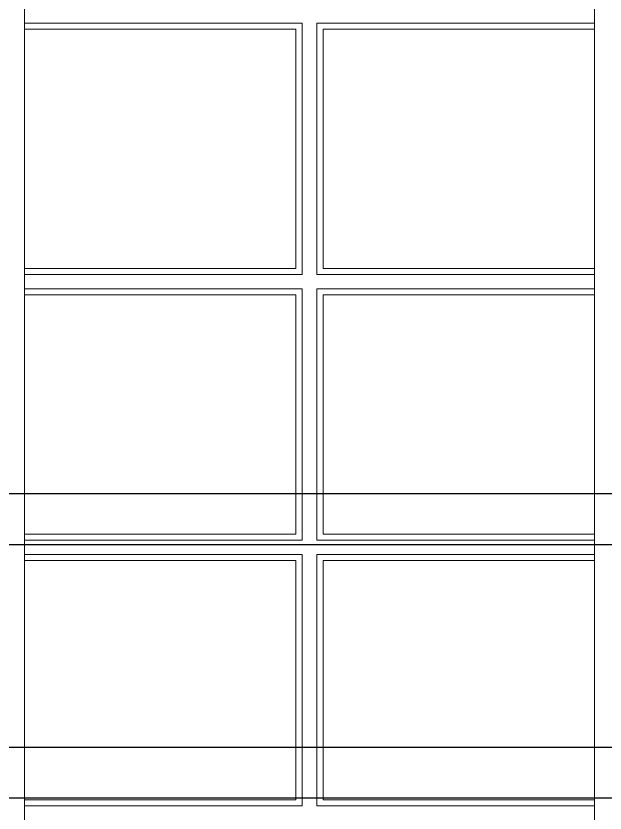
# Model space of a CAD drawing. Header units: inches. Extents: x -5096374 to -5070857, y -3259973 to -3243900.
# Drawn here: x -5078978.11 to -5078954.87, y -3259152.69 to -3259121.26 of the extents above; entities that cross this region are included whole.
import ezdxf

# ---------------------------------------------------------------- set-up
doc = ezdxf.new("R2010")
doc.units = ezdxf.units.IN
doc.header["$LTSCALE"] = 2
doc.header["$MEASUREMENT"] = 0
doc.layers.get('0').update_dxf_attribs({"linetype": 'CONTINUOUS'})
doc.layers.add('window', color=4, linetype='CONTINUOUS', lineweight=13)

msp = doc.modelspace()

# ---------------------------------------------------------------- linework, layer by layer
at = {"ltscale": 0.5}
for p, q in [((-5079359.202, -3259140.096), (-5078934.524, -3259140.096)), ((-5079359.202, -3259142.096), (-5078934.524, -3259142.096)), ((-5079359.202, -3259150.096), (-5078934.524, -3259150.096)), ((-5079359.202, -3259152.096), (-5078934.524, -3259152.096))]:
    msp.add_line(p, q, dxfattribs=at)
at = {"layer": 'window'}
for p, q in [((-5078977.768, -3259162.096), (-5078977.768, -3259100.829)), ((-5078955.28, -3259162.096), (-5078955.28, -3259100.829)), ((-5078966.812, -3259121.539), (-5078977.768, -3259121.539)), ((-5078966.812, -3259131.457), (-5078966.812, -3259121.539)), ((-5078955.28, -3259121.539), (-5078966.236, -3259121.539)), ((-5078966.236, -3259121.539), (-5078966.236, -3259131.457)), ((-5078967.064, -3259121.783), (-5078977.768, -3259121.783)), ((-5078967.064, -3259121.783), (-5078967.064, -3259131.212)), ((-5078955.28, -3259121.783), (-5078965.984, -3259121.783)), ((-5078965.984, -3259121.783), (-5078965.984, -3259131.212)), ((-5078967.064, -3259131.212), (-5078977.768, -3259131.212)), ((-5078955.28, -3259131.212), (-5078965.984, -3259131.212)), ((-5078977.768, -3259131.457), (-5078966.812, -3259131.457)), ((-5078966.236, -3259131.457), (-5078955.28, -3259131.457)), ((-5078966.812, -3259132.016), (-5078977.768, -3259132.016)), ((-5078966.812, -3259141.934), (-5078966.812, -3259132.016)), ((-5078955.28, -3259132.016), (-5078966.236, -3259132.016)), ((-5078966.236, -3259132.016), (-5078966.236, -3259141.934)), ((-5078967.064, -3259132.26), (-5078977.768, -3259132.26)), ((-5078967.064, -3259132.26), (-5078967.064, -3259141.689)), ((-5078955.28, -3259132.26), (-5078965.984, -3259132.26)), ((-5078965.984, -3259132.26), (-5078965.984, -3259141.689)), ((-5078967.064, -3259141.689), (-5078977.768, -3259141.689)), ((-5078977.768, -3259141.934), (-5078966.812, -3259141.934)), ((-5078966.236, -3259141.934), (-5078955.28, -3259141.934)), ((-5078955.28, -3259141.689), (-5078965.984, -3259141.689)), ((-5078966.812, -3259142.492), (-5078977.768, -3259142.492)), ((-5078966.812, -3259152.41), (-5078966.812, -3259142.492)), ((-5078955.28, -3259142.492), (-5078966.236, -3259142.492)), ((-5078966.236, -3259142.492), (-5078966.236, -3259152.41)), ((-5078967.064, -3259142.737), (-5078977.768, -3259142.737)), ((-5078967.064, -3259142.737), (-5078967.064, -3259152.166)), ((-5078955.28, -3259142.737), (-5078965.984, -3259142.737)), ((-5078965.984, -3259142.737), (-5078965.984, -3259152.166)), ((-5078967.064, -3259152.166), (-5078977.768, -3259152.166)), ((-5078955.28, -3259152.166), (-5078965.984, -3259152.166)), ((-5078977.768, -3259152.41), (-5078966.812, -3259152.41)), ((-5078966.236, -3259152.41), (-5078955.28, -3259152.41))]:
    msp.add_line(p, q, dxfattribs=at)

doc.saveas('drawing.dxf')
